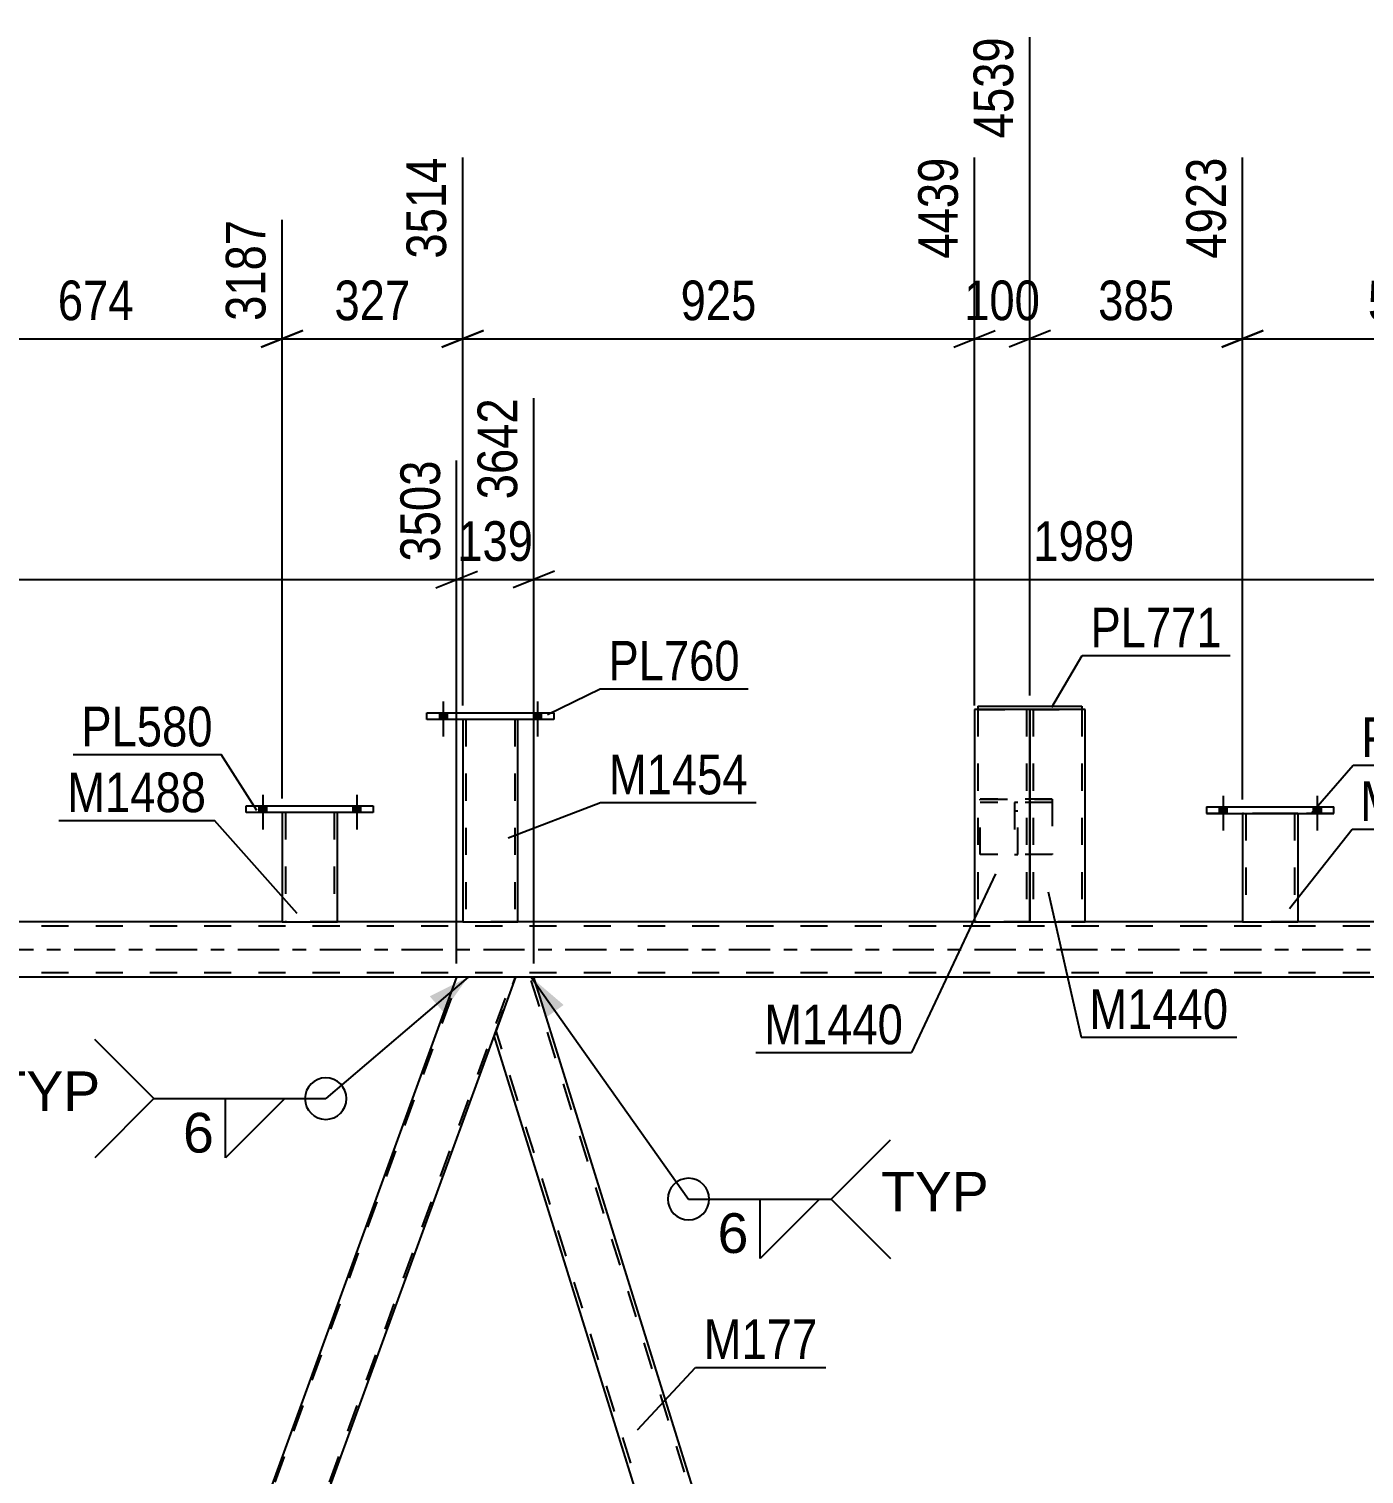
# Model space of a CAD drawing. Header units: millimetres. Extents: x -90 to 751, y -437 to 157.
# Drawn here: x 92.2 to 188.7, y -37.9 to 66.6 of the extents above; entities that cross this region are included whole.
import ezdxf

# ---------------------------------------------------------------- set-up
doc = ezdxf.new("R2010")
doc.units = ezdxf.units.MM
doc.linetypes.add('DXK_LINE_DOT2', pattern=[3.9198, 1.9599, -1.9599])
doc.linetypes.add('DXK_LINE_DOT3', pattern=[5.9187, 2.979, -0.9799, 0.9799, -0.9799])
doc.styles.add('Arial', font='ARIAL.TTF', dxfattribs={"height": 0.2})
doc.styles.add('Arial Narrow', font='ARIALN.TTF', dxfattribs={"height": 0.2})

# ---------------------------------------------------------------- blocks, each defined once
blk = doc.blocks.new('Part-814553232-4232 - 3861')
at = {"color": 2, "linetype": 'Continuous'}
for p, q in [((107.87, 10.39), (117.07, 10.39)), ((107.87, 9.91), (107.87, 10.39)), ((117.07, 9.91), (107.87, 9.91)), ((117.07, 10.39), (117.07, 9.91))]:
    blk.add_line(p, q, dxfattribs=at)
blk = doc.blocks.new('Part-814553232-3933 - 3861')
at = {"color": 2, "linetype": 'Continuous'}
for p, q in [((127.35, -2), (125.82, -6.2)), ((128.67, -2), (127.35, -2)), ((165.37, -119.75), (128.67, -2)), ((162.26, -123.22), (125.8, -6.25)), ((165.35, -119.81), (164.11, -123.22)), ((165.35, -119.81), (165.35, -119.8))]:
    blk.add_line(p, q, dxfattribs=at)
at = {"color": 7, "linetype": 'DXK_LINE_DOT2'}
for p, q in [((165.23, -120.12), (128.42, -2)), ((125.82, -6.2), (125.8, -6.25)), ((162.51, -123.22), (125.94, -5.88)), ((165.35, -119.8), (165.37, -119.75)), ((164.11, -123.22), (162.26, -123.22))]:
    blk.add_line(p, q, dxfattribs=at)
blk = doc.blocks.new('Part-814553232-3968 - 3861')
at = {"color": 7, "linetype": 'DXK_LINE_DOT2'}
for p, q in [((208.4, -2), (164.28, -123.22)), ((212.31, -2), (168.19, -123.22)), ((212.48, -2), (210.95, -6.2)), ((165.35, -119.8), (164.11, -123.22)), ((168.36, -123.22), (164.11, -123.22))]:
    blk.add_line(p, q, dxfattribs=at)
at = {"color": 2, "linetype": 'Continuous'}
for p, q in [((208.23, -2), (165.35, -119.8)), ((212.48, -2), (208.23, -2)), ((210.95, -6.2), (168.36, -123.22))]:
    blk.add_line(p, q, dxfattribs=at)
blk = doc.blocks.new('Part-814553232-3958 - 3861')
at = {"color": 7, "linetype": 'DXK_LINE_DOT2'}
for p, q in [((698.69, 1.68), (-17.02, 1.68)), ((114.47, 2), (110.47, 2)), ((127.53, 2), (123.53, 2)), ((168.53, 2), (160.53, 2)), ((183.91, 2), (179.91, 2)), ((698.69, -1.68), (-17.02, -1.68)), ((128.67, -2), (123.09, -2))]:
    blk.add_line(p, q, dxfattribs=at)
at = {"color": 2, "linetype": 'Continuous'}
for p, q in [((110.47, 2), (87.53, 2)), ((123.53, 2), (114.47, 2)), ((160.53, 2), (127.53, 2)), ((179.91, 2), (168.53, 2)), ((203.53, 2), (183.91, 2)), ((123.09, -2), (43.53, -2)), ((208.23, -2), (128.67, -2))]:
    blk.add_line(p, q, dxfattribs=at)
at = {"color": 7, "linetype": 'DXK_LINE_DOT3'}
blk.add_line((-17.02, 0), (698.69, 0), dxfattribs=at)
blk = doc.blocks.new('Part-814553232-4044 - 3861')
at = {"color": 7, "linetype": 'DXK_LINE_DOT2'}
for p, q in [((79.14, -123.22), (123.26, -2)), ((83.06, -123.22), (127.18, -2)), ((125.82, -6.2), (127.35, -2)), ((78.97, -123.22), (80.73, -118.4)), ((83.23, -123.22), (84.98, -118.4)), ((83.23, -123.22), (78.97, -123.22))]:
    blk.add_line(p, q, dxfattribs=at)
at = {"color": 2, "linetype": 'Continuous'}
for p, q in [((123.09, -2), (80.73, -118.4)), ((127.35, -2), (123.09, -2)), ((84.98, -118.4), (125.82, -6.2))]:
    blk.add_line(p, q, dxfattribs=at)
blk = doc.blocks.new('Bolt-814553232-4213 - 3861')
at = {"linetype": 'Continuous'}
for points in [[(121.85, 16.64), (122.41, 16.64), (122.41, 17.12), (121.85, 17.12)], [(121.85, 16.64), (122.41, 16.64), (122.41, 17.12), (121.85, 17.12)], [(128.65, 16.64), (129.21, 16.64), (129.21, 17.12), (128.65, 17.12)], [(128.65, 16.64), (129.21, 16.64), (129.21, 17.12), (128.65, 17.12)]]:
    blk.add_hatch(color=1, dxfattribs=at).paths.add_polyline_path(points)
at = {"color": 1, "linetype": 'Continuous'}
for p, q in [((122.13, 17.92), (122.13, 15.4)), ((122.13, 17.92), (122.13, 15.4)), ((128.93, 17.92), (128.93, 15.4)), ((128.93, 17.92), (128.93, 15.4)), ((121.85, 17.12), (121.85, 16.64)), ((121.85, 17.12), (121.85, 16.64)), ((122.41, 17.12), (122.41, 16.64)), ((122.41, 17.12), (122.41, 16.64)), ((128.65, 17.12), (128.65, 16.64)), ((128.65, 17.12), (128.65, 16.64)), ((129.21, 17.12), (129.21, 16.64)), ((129.21, 17.12), (129.21, 16.64))]:
    blk.add_line(p, q, dxfattribs=at)
blk = doc.blocks.new('Bolt-814553232-4097 - 3861')
at = {"linetype": 'Continuous'}
for points in [[(108.79, 9.91), (109.35, 9.91), (109.35, 10.39), (108.79, 10.39)], [(108.79, 9.91), (109.35, 9.91), (109.35, 10.39), (108.79, 10.39)], [(115.59, 9.91), (116.15, 9.91), (116.15, 10.39), (115.59, 10.39)], [(115.59, 9.91), (116.15, 9.91), (116.15, 10.39), (115.59, 10.39)]]:
    blk.add_hatch(color=1, dxfattribs=at).paths.add_polyline_path(points)
at = {"color": 1, "linetype": 'Continuous'}
for p, q in [((109.07, 11.19), (109.07, 8.67)), ((109.07, 11.19), (109.07, 8.67)), ((115.87, 11.19), (115.87, 8.67)), ((115.87, 11.19), (115.87, 8.67)), ((108.79, 10.39), (108.79, 9.91)), ((108.79, 10.39), (108.79, 9.91)), ((109.35, 10.39), (109.35, 9.91)), ((109.35, 10.39), (109.35, 9.91)), ((115.59, 10.39), (115.59, 9.91)), ((115.59, 10.39), (115.59, 9.91)), ((116.15, 10.39), (116.15, 9.91)), ((116.15, 10.39), (116.15, 9.91))]:
    blk.add_line(p, q, dxfattribs=at)
blk = doc.blocks.new('Bolt-814553232-4215 - 3861')
at = {"linetype": 'Continuous'}
for points in [[(178.23, 9.84), (178.79, 9.84), (178.79, 10.32), (178.23, 10.32)], [(178.23, 9.84), (178.79, 9.84), (178.79, 10.32), (178.23, 10.32)], [(185.03, 9.84), (185.59, 9.84), (185.59, 10.32), (185.03, 10.32)], [(185.03, 9.84), (185.59, 9.84), (185.59, 10.32), (185.03, 10.32)]]:
    blk.add_hatch(color=1, dxfattribs=at).paths.add_polyline_path(points)
at = {"color": 1, "linetype": 'Continuous'}
for p, q in [((178.51, 11.12), (178.51, 8.6)), ((178.51, 11.12), (178.51, 8.6)), ((185.31, 11.12), (185.31, 8.6)), ((185.31, 11.12), (185.31, 8.6)), ((178.23, 10.32), (178.23, 9.84)), ((178.23, 10.32), (178.23, 9.84)), ((178.79, 10.32), (178.79, 9.84)), ((178.79, 10.32), (178.79, 9.84)), ((185.03, 10.32), (185.03, 9.84)), ((185.03, 10.32), (185.03, 9.84)), ((185.59, 10.32), (185.59, 9.84)), ((185.59, 10.32), (185.59, 9.84))]:
    blk.add_line(p, q, dxfattribs=at)
blk = doc.blocks.new('Part-814553232-4237 - 3861')
at = {"color": 2, "linetype": 'Continuous'}
for p, q in [((110.47, 9.91), (110.47, 2)), ((114.47, 2), (114.47, 9.91)), ((110.47, 2), (114.47, 2))]:
    blk.add_line(p, q, dxfattribs=at)
at = {"color": 7, "linetype": 'DXK_LINE_DOT2'}
for p, q in [((114.47, 9.91), (110.47, 9.91)), ((110.71, 9.91), (110.71, 2)), ((114.23, 9.91), (114.23, 2)), ((114.17, 2), (114.21, 2)), ((114.17, 2), (114.21, 2)), ((114.21, 2), (114.23, 2)), ((114.21, 2), (114.23, 2))]:
    blk.add_line(p, q, dxfattribs=at)
blk = doc.blocks.new('Part-814553232-4242 - 3861')
at = {"color": 2, "linetype": 'Continuous'}
for p, q in [((177.31, 10.32), (177.31, 9.84)), ((177.31, 10.32), (186.51, 10.32)), ((177.31, 9.84), (186.51, 9.84)), ((186.51, 9.84), (186.51, 10.32))]:
    blk.add_line(p, q, dxfattribs=at)
at = {"color": 7, "linetype": 'DXK_LINE_DOT2'}
for p, q in [((177.31, 10.32), (186.51, 10.32)), ((186.51, 9.84), (177.31, 9.84))]:
    blk.add_line(p, q, dxfattribs=at)
blk = doc.blocks.new('Part-814553232-9881 - 3861')
at = {"color": 2, "linetype": 'Continuous'}
for p, q in [((123.53, 16.64), (123.53, 2)), ((127.53, 2), (127.53, 16.64)), ((123.53, 2), (127.53, 2))]:
    blk.add_line(p, q, dxfattribs=at)
at = {"color": 7, "linetype": 'DXK_LINE_DOT2'}
for p, q in [((127.53, 16.64), (123.53, 16.64)), ((123.77, 16.64), (123.77, 2)), ((127.29, 16.64), (127.29, 2)), ((127.23, 2), (127.27, 2)), ((127.23, 2), (127.27, 2)), ((127.27, 2), (127.29, 2)), ((127.27, 2), (127.29, 2))]:
    blk.add_line(p, q, dxfattribs=at)
blk = doc.blocks.new('Part-814553232-4247 - 3861')
at = {"color": 2, "linetype": 'Continuous'}
for p, q in [((164.46, 17.36), (160.53, 17.36)), ((160.53, 17.36), (160.53, 2)), ((164.53, 2), (164.53, 17.36)), ((160.53, 2), (164.53, 2))]:
    blk.add_line(p, q, dxfattribs=at)
at = {"color": 7, "linetype": 'DXK_LINE_DOT2'}
for p, q in [((160.77, 17.36), (160.77, 2)), ((164.27, 17.36), (164.29, 17.36)), ((164.29, 17.36), (164.29, 2)), ((164.49, 17.36), (164.46, 17.36)), ((164.49, 17.36), (164.46, 17.36)), ((164.53, 17.36), (164.49, 17.36)), ((164.49, 17.36), (164.53, 17.36)), ((164.27, 2), (164.23, 2)), ((164.27, 2), (164.23, 2)), ((164.29, 2), (164.27, 2)), ((164.27, 2), (164.29, 2))]:
    blk.add_line(p, q, dxfattribs=at)
blk = doc.blocks.new('Part-814553232-4337 - 3861')
at = {"color": 2, "linetype": 'Continuous'}
for p, q in [((120.93, 17.12), (130.13, 17.12)), ((120.93, 16.64), (120.93, 17.12)), ((130.13, 17.12), (130.13, 16.64)), ((130.13, 16.64), (120.93, 16.64))]:
    blk.add_line(p, q, dxfattribs=at)
blk = doc.blocks.new('Part-814553232-4369 - 3861')
at = {"color": 7, "linetype": 'DXK_LINE_DOT2'}
for p, q in [((166.15, 10.87), (160.95, 10.87)), ((160.95, 6.87), (160.95, 10.87)), ((160.95, 10.87), (166.15, 10.87)), ((166.15, 10.63), (160.95, 10.63)), ((166.15, 10.63), (160.95, 10.63)), ((166.15, 10.87), (166.15, 6.87)), ((166.15, 6.87), (160.95, 6.87))]:
    blk.add_line(p, q, dxfattribs=at)
blk = doc.blocks.new('Part-814553232-4370 - 3861')
at = {"color": 7, "linetype": 'DXK_LINE_DOT2'}
for p, q in [((163.67, 10.63), (163.43, 10.63)), ((163.43, 10.63), (163.43, 6.87)), ((163.67, 10.63), (163.43, 10.63)), ((163.67, 6.87), (163.67, 10.63)), ((163.43, 10.03), (163.67, 10.03)), ((163.43, 6.87), (163.67, 6.87))]:
    blk.add_line(p, q, dxfattribs=at)
blk = doc.blocks.new('Part-814553232-4375 - 3861')
at = {"color": 2, "linetype": 'Continuous'}
for p, q in [((160.77, 17.6), (160.77, 17.36)), ((160.77, 17.6), (168.29, 17.6)), ((164.6, 17.36), (164.46, 17.36)), ((168.29, 17.6), (168.29, 17.36))]:
    blk.add_line(p, q, dxfattribs=at)
at = {"color": 7, "linetype": 'DXK_LINE_DOT2'}
for p, q in [((160.77, 17.6), (168.29, 17.6)), ((160.77, 17.36), (160.77, 17.36)), ((160.77, 17.36), (160.77, 17.36)), ((164.46, 17.36), (160.77, 17.36)), ((160.77, 17.36), (168.29, 17.36)), ((168.29, 17.36), (164.6, 17.36)), ((168.29, 17.36), (168.29, 17.36)), ((168.29, 17.36), (168.29, 17.36))]:
    blk.add_line(p, q, dxfattribs=at)
blk = doc.blocks.new('Part-814553232-4380 - 3861')
at = {"color": 2, "linetype": 'Continuous'}
for p, q in [((179.91, 9.84), (179.91, 1.99)), ((183.91, 9.84), (183.91, 1.99)), ((179.91, 1.99), (183.91, 1.99))]:
    blk.add_line(p, q, dxfattribs=at)
at = {"color": 7, "linetype": 'DXK_LINE_DOT2'}
for p, q in [((183.91, 9.84), (179.91, 9.84)), ((179.91, 9.84), (179.91, 9.84)), ((179.91, 9.84), (183.91, 9.84)), ((179.91, 9.84), (179.91, 9.84)), ((180.15, 9.84), (180.15, 9.84)), ((180.15, 9.84), (180.15, 1.99)), ((183.67, 9.84), (183.67, 9.84)), ((183.67, 9.84), (183.67, 1.99)), ((183.91, 9.84), (183.91, 9.84)), ((183.91, 9.84), (183.91, 9.84)), ((183.91, 1.99), (179.91, 1.99)), ((183.66, 1.99), (183.62, 1.99))]:
    blk.add_line(p, q, dxfattribs=at)
blk = doc.blocks.new('Part-814553232-9882 - 3861')
at = {"color": 2, "linetype": 'Continuous'}
for p, q in [((164.53, 17.36), (164.53, 2)), ((168.53, 17.36), (164.6, 17.36)), ((168.53, 2), (168.53, 17.36)), ((164.53, 2), (168.53, 2))]:
    blk.add_line(p, q, dxfattribs=at)
at = {"color": 7, "linetype": 'DXK_LINE_DOT2'}
for p, q in [((164.57, 17.36), (164.53, 17.36)), ((164.53, 17.36), (164.57, 17.36)), ((164.6, 17.36), (164.57, 17.36)), ((164.57, 17.36), (164.6, 17.36)), ((164.77, 17.36), (164.77, 2)), ((168.27, 17.36), (168.29, 17.36)), ((168.29, 17.36), (168.29, 2)), ((168.27, 2), (168.23, 2)), ((168.27, 2), (168.23, 2)), ((168.29, 2), (168.27, 2)), ((168.27, 2), (168.29, 2))]:
    blk.add_line(p, q, dxfattribs=at)
blk = doc.blocks.new('StraightDimension-814553232-21067 - 3861')
at = {"color": 7, "linetype": 'Continuous'}
for p, q in [((179.91, 10.84), (179.91, 57.26)), ((203.53, 17.64), (203.53, 52.76)), ((181.41, 44.75), (178.41, 43.55)), ((179.91, 44.15), (203.53, 44.15)), ((202.03, 43.55), (205.03, 44.75))]:
    blk.add_line(p, q, dxfattribs=at)
at = {"color": 0}
blk.add_wipeout([(195.06, 44.9), (195.06, 49.1), (188.38, 49.1), (188.38, 44.9)], dxfattribs=at)
at = {"color": 3, "style": 'Arial Narrow'}
blk.add_text('590', height=2.863, dxfattribs=at).set_placement((188.98, 45.5))
at = {"color": 0, "linetype": 'Continuous'}
blk.add_wipeout([(202.93, 53.36), (198.73, 53.36), (198.73, 44.85), (202.93, 44.85)], dxfattribs=at)
at = {"color": 3, "linetype": 'Continuous', "style": 'Arial Narrow'}
blk.add_text('5514', height=2.863, rotation=90.0002, dxfattribs=at).set_placement((202.33, 45.45))
blk = doc.blocks.new('StraightDimension-814553232-20746 - 3861')
at = {"color": 7, "linetype": 'Continuous'}
for p, q in [((128.67, -1), (128.67, 39.86)), ((123.09, -1), (123.09, 35.36)), ((121.59, 26.15), (124.59, 27.35)), ((130.17, 27.35), (127.17, 26.15)), ((123.09, 26.75), (128.67, 26.75))]:
    blk.add_line(p, q, dxfattribs=at)
at = {"color": 0}
blk.add_wipeout([(129.22, 27.5), (129.22, 31.7), (122.54, 31.7), (122.54, 27.5)], dxfattribs=at)
at = {"color": 3, "style": 'Arial Narrow'}
blk.add_text('139', height=2.863, dxfattribs=at).set_placement((123.14, 28.1))
at = {"color": 0, "linetype": 'Continuous'}
blk.add_wipeout([(128.07, 40.46), (123.87, 40.46), (123.87, 31.95), (128.07, 31.95)], dxfattribs=at)
at = {"color": 3, "linetype": 'Continuous', "style": 'Arial Narrow'}
blk.add_text('3642', height=2.863, rotation=90.0002, dxfattribs=at).set_placement((127.47, 32.55))
blk = doc.blocks.new('StraightDimension-814553232-21071 - 3861')
at = {"color": 7, "linetype": 'Continuous'}
for p, q in [((123.53, 17.64), (123.53, 57.26)), ((110.47, 10.91), (110.47, 52.76)), ((111.97, 44.75), (108.97, 43.55)), ((110.47, 44.15), (123.53, 44.15)), ((122.03, 43.55), (125.03, 44.75))]:
    blk.add_line(p, q, dxfattribs=at)
at = {"color": 0}
blk.add_wipeout([(120.34, 44.9), (120.34, 49.1), (113.66, 49.1), (113.66, 44.9)], dxfattribs=at)
at = {"color": 3, "style": 'Arial Narrow'}
blk.add_text('327', height=2.863, dxfattribs=at).set_placement((114.26, 45.5))
at = {"color": 0, "linetype": 'Continuous'}
blk.add_wipeout([(122.93, 57.86), (118.73, 57.86), (118.73, 49.35), (122.93, 49.35)], dxfattribs=at)
at = {"color": 3, "linetype": 'Continuous', "style": 'Arial Narrow'}
blk.add_text('3514', height=2.863, rotation=90.0002, dxfattribs=at).set_placement((122.33, 49.95))
blk = doc.blocks.new('StraightDimension-814553232-21069 - 3861')
at = {"color": 7, "linetype": 'Continuous'}
for p, q in [((164.53, 18.36), (164.53, 65.96)), ((160.53, 17.64), (160.53, 57.26)), ((159.03, 43.55), (162.03, 44.75)), ((160.53, 44.15), (164.53, 44.15)), ((166.03, 44.75), (163.03, 43.55))]:
    blk.add_line(p, q, dxfattribs=at)
at = {"color": 0, "linetype": 'Continuous'}
blk.add_wipeout([(163.93, 66.56), (159.73, 66.56), (159.73, 58.05), (163.93, 58.05)], dxfattribs=at)
at = {"color": 3, "linetype": 'Continuous', "style": 'Arial Narrow'}
blk.add_text('4539', height=2.863, rotation=90.0002, dxfattribs=at).set_placement((163.33, 58.65))
at = {"color": 0}
blk.add_wipeout([(165.87, 44.9), (165.87, 49.1), (159.19, 49.1), (159.19, 44.9)], dxfattribs=at)
at = {"color": 3, "style": 'Arial Narrow'}
blk.add_text('100', height=2.863, dxfattribs=at).set_placement((159.79, 45.5))
blk = doc.blocks.new('StraightDimension-814553232-21070 - 3861')
at = {"color": 7, "linetype": 'Continuous'}
for p, q in [((123.53, 17.64), (123.53, 57.26)), ((160.53, 17.64), (160.53, 57.26)), ((125.03, 44.75), (122.03, 43.55)), ((123.53, 44.15), (160.53, 44.15)), ((159.03, 43.55), (162.03, 44.75))]:
    blk.add_line(p, q, dxfattribs=at)
at = {"color": 0, "linetype": 'Continuous'}
blk.add_wipeout([(159.93, 57.86), (155.73, 57.86), (155.73, 49.35), (159.93, 49.35)], dxfattribs=at)
at = {"color": 0}
blk.add_wipeout([(145.37, 44.9), (145.37, 49.1), (138.69, 49.1), (138.69, 44.9)], dxfattribs=at)
at = {"color": 3, "linetype": 'Continuous', "style": 'Arial Narrow'}
blk.add_text('4439', height=2.863, rotation=90.0002, dxfattribs=at).set_placement((159.33, 49.95))
at = {"color": 3, "style": 'Arial Narrow'}
blk.add_text('925', height=2.863, dxfattribs=at).set_placement((139.29, 45.5))
blk = doc.blocks.new('StraightDimension-814553232-20745 - 3861')
at = {"color": 7, "linetype": 'Continuous'}
for p, q in [((128.67, -1), (128.67, 39.86)), ((208.23, -1), (208.23, 35.36)), ((130.17, 27.35), (127.17, 26.15)), ((206.73, 26.15), (209.73, 27.35)), ((128.67, 26.75), (208.23, 26.75))]:
    blk.add_line(p, q, dxfattribs=at)
at = {"color": 0}
blk.add_wipeout([(172.7, 27.5), (172.7, 31.7), (164.19, 31.7), (164.19, 27.5)], dxfattribs=at)
at = {"color": 3, "style": 'Arial Narrow'}
blk.add_text('1989', height=2.863, dxfattribs=at).set_placement((164.79, 28.1))
at = {"color": 0, "linetype": 'Continuous'}
blk.add_wipeout([(207.63, 35.96), (203.43, 35.96), (203.43, 27.45), (207.63, 27.45)], dxfattribs=at)
at = {"color": 3, "linetype": 'Continuous', "style": 'Arial Narrow'}
blk.add_text('5631', height=2.863, rotation=90.0002, dxfattribs=at).set_placement((207.03, 28.05))
blk = doc.blocks.new('StraightDimension-814553232-21068 - 3861')
at = {"color": 7, "linetype": 'Continuous'}
for p, q in [((164.53, 18.36), (164.53, 65.96)), ((179.91, 10.84), (179.91, 57.26)), ((166.03, 44.75), (163.03, 43.55)), ((164.53, 44.15), (179.91, 44.15)), ((178.41, 43.55), (181.41, 44.75))]:
    blk.add_line(p, q, dxfattribs=at)
at = {"color": 0}
blk.add_wipeout([(175.56, 44.9), (175.56, 49.1), (168.88, 49.1), (168.88, 44.9)], dxfattribs=at)
at = {"color": 3, "style": 'Arial Narrow'}
blk.add_text('385', height=2.863, dxfattribs=at).set_placement((169.48, 45.5))
at = {"color": 0, "linetype": 'Continuous'}
blk.add_wipeout([(179.31, 57.86), (175.11, 57.86), (175.11, 49.35), (179.31, 49.35)], dxfattribs=at)
at = {"color": 3, "linetype": 'Continuous', "style": 'Arial Narrow'}
blk.add_text('4923', height=2.863, rotation=90.0002, dxfattribs=at).set_placement((178.71, 49.95))
blk = doc.blocks.new('StraightDimension-814553232-20747 - 3861')
at = {"color": 7, "linetype": 'Continuous'}
for p, q in [((43.53, -1), (43.53, 39.86)), ((123.09, -1), (123.09, 35.36)), ((45.03, 27.35), (42.03, 26.15)), ((121.59, 26.15), (124.59, 27.35)), ((43.53, 26.75), (123.09, 26.75))]:
    blk.add_line(p, q, dxfattribs=at)
at = {"color": 0}
blk.add_wipeout([(87.57, 27.5), (87.57, 31.7), (79.05, 31.7), (79.05, 27.5)], dxfattribs=at)
at = {"color": 3, "style": 'Arial Narrow'}
blk.add_text('1989', height=2.863, dxfattribs=at).set_placement((79.65, 28.1))
at = {"color": 0, "linetype": 'Continuous'}
blk.add_wipeout([(122.49, 35.96), (118.29, 35.96), (118.29, 27.45), (122.49, 27.45)], dxfattribs=at)
at = {"color": 3, "linetype": 'Continuous', "style": 'Arial Narrow'}
blk.add_text('3503', height=2.863, rotation=90.0002, dxfattribs=at).set_placement((121.89, 28.05))
blk = doc.blocks.new('StraightDimension-814553232-21072 - 3861')
at = {"color": 7, "linetype": 'Continuous'}
for p, q in [((83.53, 17.64), (83.53, 52.76)), ((110.47, 10.91), (110.47, 52.76)), ((85.03, 44.75), (82.03, 43.55)), ((83.53, 44.15), (110.47, 44.15)), ((108.97, 43.55), (111.97, 44.75))]:
    blk.add_line(p, q, dxfattribs=at)
at = {"color": 0}
blk.add_wipeout([(100.34, 44.9), (100.34, 49.1), (93.66, 49.1), (93.66, 44.9)], dxfattribs=at)
at = {"color": 3, "style": 'Arial Narrow'}
blk.add_text('674', height=2.863, dxfattribs=at).set_placement((94.26, 45.5))
at = {"color": 0, "linetype": 'Continuous'}
blk.add_wipeout([(109.87, 53.36), (105.67, 53.36), (105.67, 44.85), (109.87, 44.85)], dxfattribs=at)
at = {"color": 3, "linetype": 'Continuous', "style": 'Arial Narrow'}
blk.add_text('3187', height=2.863, rotation=90.0002, dxfattribs=at).set_placement((109.27, 45.45))
blk = doc.blocks.new('WeldMark-814553232-5623 - 3861')
at = {"linetype": 'Continuous'}
blk.add_hatch(color=30, dxfattribs=at).paths.add_polyline_path([(129.61, -4.88), (128.48, -2), (130.83, -4.01)])
at = {"color": 30, "linetype": 'Continuous'}
for p, q in [((128.48, -2), (139.86, -18.04)), ((139.86, -18.04), (150.18, -18.04))]:
    blk.add_line(p, q, dxfattribs=at)
at = {"color": 3, "linetype": 'Continuous'}
for p, q in [((150.18, -18.04), (154.47, -13.76)), ((145.04, -18.04), (149.32, -18.04)), ((149.32, -18.04), (145.04, -22.33)), ((145.04, -22.33), (145.04, -18.04)), ((150.18, -18.04), (154.47, -22.33))]:
    blk.add_line(p, q, dxfattribs=at)
blk.add_arc((139.86, -18.04), 1.5, 90, 270, dxfattribs=at)
at = {"color": 0}
blk.add_wipeout([(144.38, -22.14), (144.38, -18.74), (141.76, -18.74), (141.76, -22.14)], dxfattribs=at)
at = {"color": 3, "linetype": 'Continuous'}
blk.add_arc((139.86, -18.04), 1.5, 270, 90, dxfattribs=at)
at = {"color": 3, "style": 'Arial'}
blk.add_text('6', height=2.87, dxfattribs=at).set_placement((141.96, -21.94))
at = {"color": 0, "linetype": 'Continuous'}
blk.add_wipeout([(161.56, -18.94), (161.56, -15.94), (153.78, -15.94), (153.78, -18.94)], dxfattribs=at)
blk.add_wipeout([(161.56, -18.94), (161.56, -15.94), (153.78, -15.94), (153.78, -18.94)], dxfattribs=at)
at = {"color": 3, "linetype": 'Continuous', "style": 'Arial'}
blk.add_text('TYP', height=2.865, dxfattribs=at).set_placement((153.78, -18.94))
blk = doc.blocks.new('Mark-814553232-3929 - 3861')
at = {"color": 30, "linetype": 'Continuous'}
for p, q in [((136.16, -34.73), (140.36, -30.21)), ((140.36, -30.21), (149.78, -30.21))]:
    blk.add_line(p, q, dxfattribs=at)
at = {"color": 0}
blk.add_wipeout([(149.18, -29.61), (149.18, -26.61), (140.96, -26.61), (140.96, -29.61)], dxfattribs=at)
blk.add_wipeout([(149.18, -29.61), (149.18, -26.61), (140.96, -26.61), (140.96, -29.61)], dxfattribs=at)
at = {"color": 3, "style": 'Arial Narrow'}
blk.add_text('M177', height=2.863, dxfattribs=at).set_placement((140.96, -29.61))
blk = doc.blocks.new('Mark-814553232-4371 - 3861')
at = {"color": 30, "linetype": 'Continuous'}
for p, q in [((166.13, 17.52), (168.32, 21.25)), ((168.32, 21.25), (179.03, 21.25))]:
    blk.add_line(p, q, dxfattribs=at)
at = {"color": 0}
blk.add_wipeout([(178.43, 21.85), (178.43, 24.85), (168.92, 24.85), (168.92, 21.85)], dxfattribs=at)
blk.add_wipeout([(178.43, 21.85), (178.43, 24.85), (168.92, 24.85), (168.92, 21.85)], dxfattribs=at)
at = {"color": 3, "style": 'Arial Narrow'}
blk.add_text('PL771', height=2.863, dxfattribs=at).set_placement((168.92, 21.85))
blk = doc.blocks.new('Mark-814553232-4233 - 3861')
at = {"color": 30, "linetype": 'Continuous'}
for p in [(94.34, 9.33), (111.57, 2.61)]:
    blk.add_line(p, (105.59, 9.33), dxfattribs=at)
at = {"color": 0}
blk.add_wipeout([(104.99, 9.93), (104.99, 12.93), (94.94, 12.93), (94.94, 9.93)], dxfattribs=at)
blk.add_wipeout([(104.99, 9.93), (104.99, 12.93), (94.94, 12.93), (94.94, 9.93)], dxfattribs=at)
at = {"color": 3, "style": 'Arial Narrow'}
blk.add_text('M1488', height=2.863, dxfattribs=at).set_placement((94.94, 9.93))
blk = doc.blocks.new('Mark-814553232-4228 - 3861')
at = {"color": 30, "linetype": 'Continuous'}
for p in [(95.36, 14.09), (108.64, 10.05)]:
    blk.add_line(p, (106.06, 14.09), dxfattribs=at)
at = {"color": 0}
blk.add_wipeout([(105.46, 14.69), (105.46, 17.69), (95.96, 17.69), (95.96, 14.69)], dxfattribs=at)
blk.add_wipeout([(105.46, 14.69), (105.46, 17.69), (95.96, 17.69), (95.96, 14.69)], dxfattribs=at)
at = {"color": 3, "style": 'Arial Narrow'}
blk.add_text('PL580', height=2.863, dxfattribs=at).set_placement((95.96, 14.69))
blk = doc.blocks.new('Mark-814553232-4238 - 3861')
at = {"color": 30, "linetype": 'Continuous'}
for p, q in [((184.88, 9.84), (187.91, 13.32)), ((187.91, 13.32), (198.62, 13.32))]:
    blk.add_line(p, q, dxfattribs=at)
at = {"color": 0}
blk.add_wipeout([(198.02, 13.92), (198.02, 16.92), (188.51, 16.92), (188.51, 13.92)], dxfattribs=at)
blk.add_wipeout([(198.02, 13.92), (198.02, 16.92), (188.51, 16.92), (188.51, 13.92)], dxfattribs=at)
at = {"color": 3, "style": 'Arial Narrow'}
blk.add_text('PL780', height=2.863, dxfattribs=at).set_placement((188.51, 13.92))
blk = doc.blocks.new('Mark-814553232-4243 - 3861')
at = {"color": 30, "linetype": 'Continuous'}
for p in [(162.05, 5.47), (144.73, -7.45)]:
    blk.add_line(p, (155.98, -7.45), dxfattribs=at)
at = {"color": 0}
blk.add_wipeout([(155.38, -6.85), (155.38, -3.85), (145.33, -3.85), (145.33, -6.85)], dxfattribs=at)
blk.add_wipeout([(155.38, -6.85), (155.38, -3.85), (145.33, -3.85), (145.33, -6.85)], dxfattribs=at)
at = {"color": 3, "style": 'Arial Narrow'}
blk.add_text('M1440', height=2.863, dxfattribs=at).set_placement((145.33, -6.85))
blk = doc.blocks.new('Mark-814553232-20481 - 3861')
at = {"color": 30, "linetype": 'Continuous'}
for p, q in [((183.32, 2.97), (187.83, 8.69)), ((187.83, 8.69), (199.08, 8.69))]:
    blk.add_line(p, q, dxfattribs=at)
at = {"color": 0}
blk.add_wipeout([(198.48, 9.29), (198.48, 12.29), (188.43, 12.29), (188.43, 9.29)], dxfattribs=at)
blk.add_wipeout([(198.48, 9.29), (198.48, 12.29), (188.43, 12.29), (188.43, 9.29)], dxfattribs=at)
at = {"color": 3, "style": 'Arial Narrow'}
blk.add_text('M1545', height=2.863, dxfattribs=at).set_placement((188.43, 9.29))
blk = doc.blocks.new('WeldMark-814553232-5608 - 3861')
at = {"linetype": 'Continuous'}
blk.add_hatch(color=30, dxfattribs=at).paths.add_polyline_path([(121.15, -3.38), (123.92, -2), (122.13, -4.52)])
at = {"color": 30, "linetype": 'Continuous'}
for p in [(123.92, -2), (101.21, -10.78)]:
    blk.add_line(p, (113.63, -10.78), dxfattribs=at)
at = {"color": 3, "linetype": 'Continuous'}
for p, q in [((101.21, -10.78), (96.93, -6.5)), ((101.21, -10.78), (96.93, -15.07)), ((106.39, -10.78), (110.68, -10.78)), ((110.68, -10.78), (106.39, -15.07)), ((106.39, -15.07), (106.39, -10.78))]:
    blk.add_line(p, q, dxfattribs=at)
for start, end in [(90, 270), (270, 90)]:
    blk.add_arc((113.63, -10.78), 1.5, start, end, dxfattribs=at)
at = {"color": 0}
blk.add_wipeout([(105.73, -14.88), (105.73, -11.48), (103.11, -11.48), (103.11, -14.88)], dxfattribs=at)
at = {"color": 3, "style": 'Arial'}
blk.add_text('6', height=2.87, dxfattribs=at).set_placement((103.31, -14.68))
at = {"color": 0, "linetype": 'Continuous'}
blk.add_wipeout([(97.31, -11.68), (97.31, -8.68), (89.54, -8.68), (89.54, -11.68)], dxfattribs=at)
blk.add_wipeout([(97.31, -11.68), (97.31, -8.68), (89.54, -8.68), (89.54, -11.68)], dxfattribs=at)
at = {"color": 3, "linetype": 'Continuous', "style": 'Arial'}
blk.add_text('TYP', height=2.865, dxfattribs=at).set_placement((89.54, -11.68))
blk = doc.blocks.new('Mark-814553232-20428 - 3861')
at = {"color": 30, "linetype": 'Continuous'}
for p, q in [((129.67, 16.99), (133.47, 18.85)), ((133.47, 18.85), (144.17, 18.85))]:
    blk.add_line(p, q, dxfattribs=at)
at = {"color": 0}
blk.add_wipeout([(143.57, 19.45), (143.57, 22.45), (134.07, 22.45), (134.07, 19.45)], dxfattribs=at)
blk.add_wipeout([(143.57, 19.45), (143.57, 22.45), (134.07, 22.45), (134.07, 19.45)], dxfattribs=at)
at = {"color": 3, "style": 'Arial Narrow'}
blk.add_text('PL760', height=2.863, dxfattribs=at).set_placement((134.07, 19.45))
blk = doc.blocks.new('Mark-814553232-20431 - 3861')
at = {"color": 30, "linetype": 'Continuous'}
for p, q in [((126.83, 8.08), (133.5, 10.62)), ((133.5, 10.62), (144.75, 10.62))]:
    blk.add_line(p, q, dxfattribs=at)
at = {"color": 0}
blk.add_wipeout([(144.15, 11.22), (144.15, 14.22), (134.1, 14.22), (134.1, 11.22)], dxfattribs=at)
blk.add_wipeout([(144.15, 11.22), (144.15, 14.22), (134.1, 14.22), (134.1, 11.22)], dxfattribs=at)
at = {"color": 3, "style": 'Arial Narrow'}
blk.add_text('M1454', height=2.863, dxfattribs=at).set_placement((134.1, 11.22))
blk = doc.blocks.new('Mark-814553232-20472 - 3861')
at = {"color": 30, "linetype": 'Continuous'}
for p, q in [((165.86, 4.16), (168.24, -6.34)), ((168.24, -6.34), (179.5, -6.34))]:
    blk.add_line(p, q, dxfattribs=at)
at = {"color": 0}
blk.add_wipeout([(178.9, -5.74), (178.9, -2.74), (168.84, -2.74), (168.84, -5.74)], dxfattribs=at)
blk.add_wipeout([(178.9, -5.74), (178.9, -2.74), (168.84, -2.74), (168.84, -5.74)], dxfattribs=at)
at = {"color": 3, "style": 'Arial Narrow'}
blk.add_text('M1440', height=2.863, dxfattribs=at).set_placement((168.84, -5.74))

msp = doc.modelspace()

# ---------------------------------------------------------------- block references
for name in ['Bolt-814553232-4213 - 3861', 'Part-814553232-4337 - 3861', 'Part-814553232-4247 - 3861', 'Part-814553232-4375 - 3861', 'Part-814553232-9882 - 3861', 'Part-814553232-9881 - 3861', 'Bolt-814553232-4097 - 3861', 'Part-814553232-4369 - 3861', 'Part-814553232-4370 - 3861', 'Bolt-814553232-4215 - 3861', 'Part-814553232-4232 - 3861', 'Part-814553232-4237 - 3861', 'Part-814553232-4242 - 3861', 'Part-814553232-4380 - 3861', 'Part-814553232-3958 - 3861', 'Part-814553232-4044 - 3861', 'Part-814553232-3933 - 3861', 'Part-814553232-3968 - 3861']:
    msp.add_blockref(name, (0, 0))

# ---------------------------------------------------------------- next in the draw order: block references
for name in ['StraightDimension-814553232-21069 - 3861', 'StraightDimension-814553232-21067 - 3861', 'StraightDimension-814553232-20746 - 3861', 'WeldMark-814553232-5608 - 3861', 'WeldMark-814553232-5623 - 3861', 'Mark-814553232-3929 - 3861']:
    msp.add_blockref(name, (0, 0))

# ---------------------------------------------------------------- next in the draw order: block references
msp.add_blockref('StraightDimension-814553232-21071 - 3861', (0, 0))

# ---------------------------------------------------------------- next in the draw order: block references
msp.add_blockref('StraightDimension-814553232-21070 - 3861', (0, 0))

# ---------------------------------------------------------------- next in the draw order: block references
for name in ['StraightDimension-814553232-20747 - 3861', 'StraightDimension-814553232-20745 - 3861']:
    msp.add_blockref(name, (0, 0))

# ---------------------------------------------------------------- next in the draw order: block references
for name in ['StraightDimension-814553232-21068 - 3861', 'StraightDimension-814553232-21072 - 3861', 'Mark-814553232-20428 - 3861', 'Mark-814553232-4238 - 3861', 'Mark-814553232-20431 - 3861', 'Mark-814553232-4243 - 3861', 'Mark-814553232-20472 - 3861']:
    msp.add_blockref(name, (0, 0))

# ---------------------------------------------------------------- next in the draw order: block references
for name in ['Mark-814553232-4371 - 3861', 'Mark-814553232-4233 - 3861', 'Mark-814553232-20481 - 3861']:
    msp.add_blockref(name, (0, 0))

# ---------------------------------------------------------------- next in the draw order: block references
msp.add_blockref('Mark-814553232-4228 - 3861', (0, 0))

doc.saveas('drawing.dxf')
